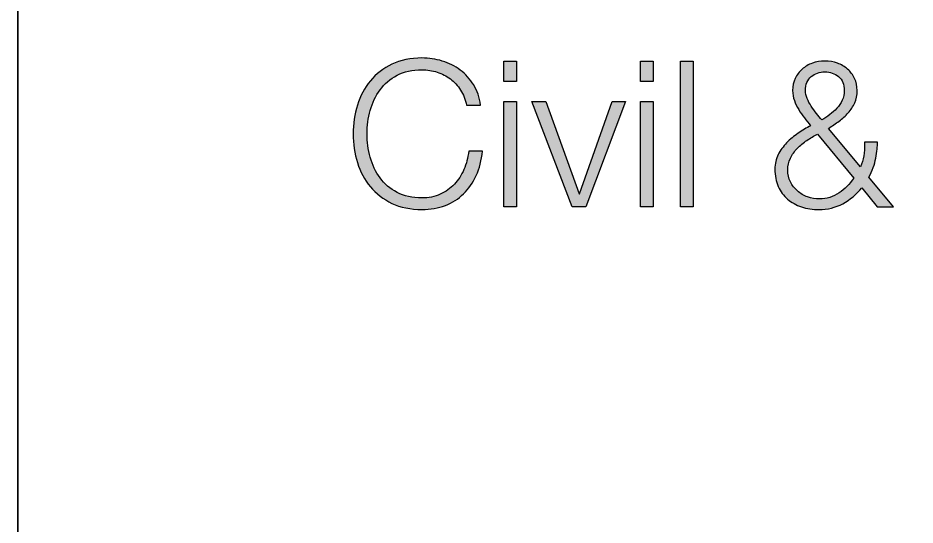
# Paper-space layout 'A3mask' of a CAD drawing. Extents: x 0 to 394, y 0 to 277.
# Drawn here: x 306.25 to 318.34, y 35.09 to 41.93 of the extents above; entities that cross this region are included whole.
import ezdxf
from ezdxf.enums import TextEntityAlignment as Align

# ---------------------------------------------------------------- set-up
doc = ezdxf.new("R2010")
doc.units = 0
doc.layers.get('0').update_dxf_attribs({"linetype": 'CONTINUOUS'})
doc.layers.get('Defpoints').update_dxf_attribs({"linetype": 'CONTINUOUS'})
doc.layers.add('JPP_Mask', color=7, linetype='CONTINUOUS')
doc.styles.add('JPP', font='arial.ttf')

# ---------------------------------------------------------------- blocks, each defined once
blk = doc.blocks.new('A3mask')
at = {"true_color": 0x004a91}
h = blk.add_hatch(color=154, dxfattribs=at)
edge = h.paths.add_edge_path()
edge.add_spline(control_points=[(312.394, 41.025), (312.345, 41.104), (312.285, 41.171), (312.212, 41.225)], knot_values=[30, 30, 30, 30, 31, 31, 31, 31], degree=3, periodic=0)
edge.add_spline(control_points=[(312.212, 41.225), (312.14, 41.279), (312.059, 41.319), (311.97, 41.347)], knot_values=[29, 29, 29, 29, 30, 30, 30, 30], degree=3, periodic=0)
edge.add_spline(control_points=[(311.97, 41.347), (311.881, 41.374), (311.79, 41.388), (311.697, 41.388)], knot_values=[28, 28, 28, 28, 29, 29, 29, 29], degree=3, periodic=0)
edge.add_spline(control_points=[(311.697, 41.388), (311.543, 41.388), (311.407, 41.36), (311.291, 41.304)], knot_values=[27, 27, 27, 27, 28, 28, 28, 28], degree=3, periodic=0)
edge.add_spline(control_points=[(311.291, 41.304), (311.175, 41.248), (311.078, 41.173), (311.001, 41.079)], knot_values=[26, 26, 26, 26, 27, 27, 27, 27], degree=3, periodic=0)
edge.add_spline(control_points=[(311.001, 41.079), (310.924, 40.984), (310.866, 40.876), (310.828, 40.753), (310.789, 40.63), (310.77, 40.501), (310.77, 40.365), (310.77, 40.229), (310.789, 40.1), (310.828, 39.977), (310.866, 39.854), (310.924, 39.746), (311.001, 39.653)], knot_values=[22, 22, 22, 22, 23, 23, 23, 24, 24, 24, 25, 25, 25, 26, 26, 26, 26], degree=3, periodic=0)
edge.add_spline(control_points=[(311.001, 39.653), (311.078, 39.559), (311.175, 39.484), (311.291, 39.428)], knot_values=[21, 21, 21, 21, 22, 22, 22, 22], degree=3, periodic=0)
edge.add_spline(control_points=[(311.291, 39.428), (311.407, 39.373), (311.543, 39.345), (311.697, 39.345)], knot_values=[20, 20, 20, 20, 21, 21, 21, 21], degree=3, periodic=0)
edge.add_spline(control_points=[(311.697, 39.345), (311.812, 39.345), (311.917, 39.363), (312.012, 39.4)], knot_values=[19, 19, 19, 19, 20, 20, 20, 20], degree=3, periodic=0)
edge.add_spline(control_points=[(312.012, 39.4), (312.106, 39.436), (312.188, 39.489), (312.258, 39.557)], knot_values=[18, 18, 18, 18, 19, 19, 19, 19], degree=3, periodic=0)
edge.add_spline(control_points=[(312.258, 39.557), (312.328, 39.624), (312.384, 39.707), (312.428, 39.804)], knot_values=[17, 17, 17, 17, 18, 18, 18, 18], degree=3, periodic=0)
edge.add_spline(control_points=[(312.428, 39.804), (312.472, 39.901), (312.501, 40.01), (312.514, 40.131)], knot_values=[16, 16, 16, 16, 17, 17, 17, 17], degree=3, periodic=0)
edge.add_spline(control_points=[(312.514, 40.131), (312.514, 40.131), (312.327, 40.131), (312.327, 40.131), (312.317, 40.043), (312.296, 39.961), (312.263, 39.885)], knot_values=[14, 14, 14, 14, 15, 15, 15, 16, 16, 16, 16], degree=3, periodic=0)
edge.add_spline(control_points=[(312.263, 39.885), (312.23, 39.809), (312.187, 39.743), (312.134, 39.686)], knot_values=[13, 13, 13, 13, 14, 14, 14, 14], degree=3, periodic=0)
edge.add_spline(control_points=[(312.134, 39.686), (312.081, 39.629), (312.018, 39.584), (311.944, 39.551)], knot_values=[12, 12, 12, 12, 13, 13, 13, 13], degree=3, periodic=0)
edge.add_spline(control_points=[(311.944, 39.551), (311.871, 39.518), (311.788, 39.501), (311.697, 39.501)], knot_values=[11, 11, 11, 11, 12, 12, 12, 12], degree=3, periodic=0)
edge.add_spline(control_points=[(311.697, 39.501), (311.567, 39.501), (311.455, 39.526), (311.361, 39.576)], knot_values=[10, 10, 10, 10, 11, 11, 11, 11], degree=3, periodic=0)
edge.add_spline(control_points=[(311.361, 39.576), (311.268, 39.625), (311.191, 39.691), (311.132, 39.772)], knot_values=[9, 9, 9, 9, 10, 10, 10, 10], degree=3, periodic=0)
edge.add_spline(control_points=[(311.132, 39.772), (311.072, 39.854), (311.028, 39.947), (310.999, 40.05)], knot_values=[8, 8, 8, 8, 9, 9, 9, 9], degree=3, periodic=0)
edge.add_spline(control_points=[(310.999, 40.05), (310.971, 40.154), (310.957, 40.259), (310.957, 40.365)], knot_values=[7, 7, 7, 7, 8, 8, 8, 8], degree=3, periodic=0)
edge.add_spline(control_points=[(310.957, 40.365), (310.957, 40.473), (310.971, 40.579), (310.999, 40.681)], knot_values=[6, 6, 6, 6, 7, 7, 7, 7], degree=3, periodic=0)
edge.add_spline(control_points=[(310.999, 40.681), (311.028, 40.784), (311.072, 40.876), (311.132, 40.958)], knot_values=[5, 5, 5, 5, 6, 6, 6, 6], degree=3, periodic=0)
edge.add_spline(control_points=[(311.132, 40.958), (311.191, 41.039), (311.268, 41.105), (311.361, 41.155)], knot_values=[4, 4, 4, 4, 5, 5, 5, 5], degree=3, periodic=0)
edge.add_spline(control_points=[(311.361, 41.155), (311.455, 41.204), (311.567, 41.229), (311.697, 41.229)], knot_values=[3, 3, 3, 3, 4, 4, 4, 4], degree=3, periodic=0)
edge.add_spline(control_points=[(311.697, 41.229), (311.768, 41.229), (311.837, 41.218), (311.902, 41.197)], knot_values=[2, 2, 2, 2, 3, 3, 3, 3], degree=3, periodic=0)
edge.add_spline(control_points=[(311.902, 41.197), (311.967, 41.176), (312.026, 41.145), (312.08, 41.105)], knot_values=[1, 1, 1, 1, 2, 2, 2, 2], degree=3, periodic=0)
edge.add_spline(control_points=[(312.08, 41.105), (312.134, 41.065), (312.18, 41.015), (312.218, 40.955)], knot_values=[0, 0, 0, 0, 1, 1, 1, 1], degree=3, periodic=0)
edge.add_spline(control_points=[(312.218, 40.955), (312.256, 40.895), (312.283, 40.828), (312.299, 40.753)], knot_values=[33, 33, 33, 33, 34, 34, 34, 34], degree=3, periodic=0)
edge.add_spline(control_points=[(312.299, 40.753), (312.299, 40.753), (312.486, 40.753), (312.486, 40.753), (312.473, 40.856), (312.443, 40.946), (312.394, 41.025)], knot_values=[31, 31, 31, 31, 32, 32, 32, 33, 33, 33, 33], degree=3, periodic=0)
for points in [[(312.973, 41.347), (312.8, 41.347), (312.8, 41.069), (312.973, 41.069)], [(314.816, 41.347), (314.643, 41.347), (314.643, 41.069), (314.816, 41.069)], [(315.355, 41.347), (315.182, 41.347), (315.182, 39.383), (315.355, 39.383)], [(312.973, 40.802), (312.8, 40.802), (312.8, 39.383), (312.973, 39.383)], [(313.369, 40.802), (313.176, 40.802), (313.724, 39.383), (313.908, 39.383), (314.439, 40.802), (314.26, 40.802), (313.82, 39.557), (313.815, 39.557)], [(314.816, 40.802), (314.643, 40.802), (314.643, 39.383), (314.816, 39.383)]]:
    blk.add_hatch(color=154, dxfattribs=at).paths.add_polyline_path(points)
h = blk.add_hatch(color=154, dxfattribs=at)
edge = h.paths.add_edge_path()
edge.add_spline(control_points=[(317.608, 39.922), (317.608, 39.922), (317.179, 40.439), (317.179, 40.439), (317.228, 40.47), (317.276, 40.503), (317.322, 40.537)], knot_values=[24, 24, 24, 24, 25, 25, 25, 26, 26, 26, 26], degree=3, periodic=0)
edge.add_spline(control_points=[(317.322, 40.537), (317.367, 40.571), (317.408, 40.608), (317.444, 40.648)], knot_values=[23, 23, 23, 23, 24, 24, 24, 24], degree=3, periodic=0)
edge.add_spline(control_points=[(317.444, 40.648), (317.48, 40.689), (317.509, 40.734), (317.531, 40.783), (317.553, 40.833), (317.564, 40.888), (317.564, 40.948)], knot_values=[21, 21, 21, 21, 22, 22, 22, 23, 23, 23, 23], degree=3, periodic=0)
edge.add_spline(control_points=[(317.564, 40.948), (317.564, 41.009), (317.552, 41.063), (317.529, 41.112)], knot_values=[20, 20, 20, 20, 21, 21, 21, 21], degree=3, periodic=0)
edge.add_spline(control_points=[(317.529, 41.112), (317.506, 41.16), (317.475, 41.202), (317.436, 41.237)], knot_values=[19, 19, 19, 19, 20, 20, 20, 20], degree=3, periodic=0)
edge.add_spline(control_points=[(317.436, 41.237), (317.396, 41.272), (317.35, 41.299), (317.298, 41.318), (317.246, 41.337), (317.19, 41.347), (317.129, 41.347)], knot_values=[17, 17, 17, 17, 18, 18, 18, 19, 19, 19, 19], degree=3, periodic=0)
edge.add_spline(control_points=[(317.129, 41.347), (317.068, 41.347), (317.012, 41.337), (316.96, 41.318), (316.908, 41.299), (316.862, 41.272), (316.822, 41.237)], knot_values=[15, 15, 15, 15, 16, 16, 16, 17, 17, 17, 17], degree=3, periodic=0)
edge.add_spline(control_points=[(316.822, 41.237), (316.783, 41.202), (316.752, 41.16), (316.729, 41.112)], knot_values=[14, 14, 14, 14, 15, 15, 15, 15], degree=3, periodic=0)
edge.add_spline(control_points=[(316.729, 41.112), (316.706, 41.063), (316.694, 41.009), (316.694, 40.948)], knot_values=[13, 13, 13, 13, 14, 14, 14, 14], degree=3, periodic=0)
edge.add_spline(control_points=[(316.694, 40.948), (316.694, 40.901), (316.702, 40.856), (316.718, 40.813)], knot_values=[12, 12, 12, 12, 13, 13, 13, 13], degree=3, periodic=0)
edge.add_spline(control_points=[(316.718, 40.813), (316.733, 40.771), (316.753, 40.731), (316.776, 40.692)], knot_values=[11, 11, 11, 11, 12, 12, 12, 12], degree=3, periodic=0)
edge.add_spline(control_points=[(316.776, 40.692), (316.798, 40.654), (316.824, 40.617), (316.853, 40.581)], knot_values=[10, 10, 10, 10, 11, 11, 11, 11], degree=3, periodic=0)
edge.add_spline(control_points=[(316.853, 40.581), (316.881, 40.545), (316.909, 40.51), (316.936, 40.475)], knot_values=[9, 9, 9, 9, 10, 10, 10, 10], degree=3, periodic=0)
edge.add_spline(control_points=[(316.936, 40.475), (316.881, 40.446), (316.825, 40.412), (316.769, 40.373)], knot_values=[8, 8, 8, 8, 9, 9, 9, 9], degree=3, periodic=0)
edge.add_spline(control_points=[(316.769, 40.373), (316.712, 40.335), (316.66, 40.292), (316.613, 40.244), (316.567, 40.196), (316.528, 40.143), (316.499, 40.085)], knot_values=[6, 6, 6, 6, 7, 7, 7, 8, 8, 8, 8], degree=3, periodic=0)
edge.add_spline(control_points=[(316.499, 40.085), (316.47, 40.026), (316.455, 39.962), (316.455, 39.892)], knot_values=[5, 5, 5, 5, 6, 6, 6, 6], degree=3, periodic=0)
edge.add_spline(control_points=[(316.455, 39.892), (316.455, 39.802), (316.47, 39.723), (316.501, 39.655), (316.531, 39.588), (316.572, 39.531), (316.626, 39.485)], knot_values=[3, 3, 3, 3, 4, 4, 4, 5, 5, 5, 5], degree=3, periodic=0)
edge.add_spline(control_points=[(316.626, 39.485), (316.679, 39.439), (316.742, 39.404), (316.814, 39.38)], knot_values=[2, 2, 2, 2, 3, 3, 3, 3], degree=3, periodic=0)
edge.add_spline(control_points=[(316.814, 39.38), (316.886, 39.357), (316.965, 39.345), (317.049, 39.345)], knot_values=[1, 1, 1, 1, 2, 2, 2, 2], degree=3, periodic=0)
edge.add_spline(control_points=[(317.049, 39.345), (317.165, 39.345), (317.272, 39.371), (317.371, 39.424)], knot_values=[0, 0, 0, 0, 1, 1, 1, 1], degree=3, periodic=0)
edge.add_spline(control_points=[(317.371, 39.424), (317.47, 39.478), (317.555, 39.549), (317.627, 39.639)], knot_values=[34, 34, 34, 34, 35, 35, 35, 35], degree=3, periodic=0)
edge.add_spline(control_points=[(317.627, 39.639), (317.627, 39.639), (317.836, 39.383), (317.836, 39.383), (317.836, 39.383), (317.89, 39.383), (317.945, 39.383)], knot_values=[32.5, 32.5, 32.5, 32.5, 33.5, 33.5, 33.5, 34, 34, 34, 34], degree=3, periodic=0)
edge.add_spline(control_points=[(317.945, 39.383), (317.999, 39.383), (318.053, 39.383), (318.053, 39.383), (318.053, 39.383), (317.971, 39.483), (317.888, 39.583)], knot_values=[31.5, 31.5, 31.5, 31.5, 32, 32, 32, 32.5, 32.5, 32.5, 32.5], degree=3, periodic=0)
edge.add_spline(control_points=[(317.888, 39.583), (317.806, 39.682), (317.723, 39.782), (317.723, 39.782), (317.769, 39.866), (317.8, 39.952), (317.815, 40.039)], knot_values=[30, 30, 30, 30, 30.5, 30.5, 30.5, 31.5, 31.5, 31.5, 31.5], degree=3, periodic=0)
edge.add_spline(control_points=[(317.815, 40.039), (317.831, 40.126), (317.839, 40.197), (317.839, 40.252)], knot_values=[29, 29, 29, 29, 30, 30, 30, 30], degree=3, periodic=0)
edge.add_spline(control_points=[(317.839, 40.252), (317.839, 40.252), (317.665, 40.252), (317.665, 40.252), (317.665, 40.177), (317.662, 40.115), (317.654, 40.067)], knot_values=[27, 27, 27, 27, 28, 28, 28, 29, 29, 29, 29], degree=3, periodic=0)
edge.add_spline(control_points=[(317.654, 40.067), (317.647, 40.018), (317.631, 39.97), (317.608, 39.922)], knot_values=[26, 26, 26, 26, 27, 27, 27, 27], degree=3, periodic=0)
edge = h.paths.add_edge_path(flags=16)
edge.add_spline(control_points=[(317.03, 40.362), (317.03, 40.362), (317.52, 39.768), (317.52, 39.768), (317.465, 39.689), (317.398, 39.623), (317.32, 39.569)], knot_values=[8, 8, 8, 8, 9, 9, 9, 10, 10, 10, 10], degree=3, periodic=0)
edge.add_spline(control_points=[(317.32, 39.569), (317.242, 39.515), (317.154, 39.488), (317.055, 39.488)], knot_values=[7, 7, 7, 7, 8, 8, 8, 8], degree=3, periodic=0)
edge.add_spline(control_points=[(317.055, 39.488), (317, 39.488), (316.947, 39.497), (316.895, 39.515)], knot_values=[6, 6, 6, 6, 7, 7, 7, 7], degree=3, periodic=0)
edge.add_spline(control_points=[(316.895, 39.515), (316.844, 39.533), (316.798, 39.56), (316.759, 39.595)], knot_values=[5, 5, 5, 5, 6, 6, 6, 6], degree=3, periodic=0)
edge.add_spline(control_points=[(316.759, 39.595), (316.72, 39.63), (316.688, 39.671), (316.664, 39.719)], knot_values=[4, 4, 4, 4, 5, 5, 5, 5], degree=3, periodic=0)
edge.add_spline(control_points=[(316.664, 39.719), (316.64, 39.766), (316.628, 39.819), (316.628, 39.876)], knot_values=[3, 3, 3, 3, 4, 4, 4, 4], degree=3, periodic=0)
edge.add_spline(control_points=[(316.628, 39.876), (316.628, 39.934), (316.64, 39.988), (316.664, 40.036)], knot_values=[2, 2, 2, 2, 3, 3, 3, 3], degree=3, periodic=0)
edge.add_spline(control_points=[(316.664, 40.036), (316.688, 40.085), (316.719, 40.129), (316.758, 40.17)], knot_values=[1, 1, 1, 1, 2, 2, 2, 2], degree=3, periodic=0)
edge.add_spline(control_points=[(316.758, 40.17), (316.796, 40.21), (316.839, 40.246), (316.887, 40.277)], knot_values=[0, 0, 0, 0, 1, 1, 1, 1], degree=3, periodic=0)
edge.add_spline(control_points=[(316.887, 40.277), (316.935, 40.308), (316.982, 40.337), (317.03, 40.362)], knot_values=[10, 10, 10, 10, 11, 11, 11, 11], degree=3, periodic=0)
edge = h.paths.add_edge_path(flags=16)
edge.add_spline(control_points=[(317.088, 40.552), (317.066, 40.578), (317.042, 40.607), (317.016, 40.639)], knot_values=[4, 4, 4, 4, 5, 5, 5, 5], degree=3, periodic=0)
edge.add_spline(control_points=[(317.016, 40.639), (316.991, 40.671), (316.967, 40.704), (316.945, 40.738)], knot_values=[3, 3, 3, 3, 4, 4, 4, 4], degree=3, periodic=0)
edge.add_spline(control_points=[(316.945, 40.738), (316.923, 40.772), (316.904, 40.807), (316.89, 40.842)], knot_values=[2, 2, 2, 2, 3, 3, 3, 3], degree=3, periodic=0)
edge.add_spline(control_points=[(316.89, 40.842), (316.875, 40.878), (316.868, 40.913), (316.868, 40.948)], knot_values=[1, 1, 1, 1, 2, 2, 2, 2], degree=3, periodic=0)
edge.add_spline(control_points=[(316.868, 40.948), (316.868, 41.031), (316.893, 41.094), (316.945, 41.137)], knot_values=[0, 0, 0, 0, 1, 1, 1, 1], degree=3, periodic=0)
edge.add_spline(control_points=[(316.945, 41.137), (316.996, 41.18), (317.057, 41.201), (317.129, 41.201)], knot_values=[11, 11, 11, 11, 12, 12, 12, 12], degree=3, periodic=0)
edge.add_spline(control_points=[(317.129, 41.201), (317.2, 41.201), (317.262, 41.18), (317.313, 41.137), (317.365, 41.094), (317.39, 41.031), (317.39, 40.948)], knot_values=[9, 9, 9, 9, 10, 10, 10, 11, 11, 11, 11], degree=3, periodic=0)
edge.add_spline(control_points=[(317.39, 40.948), (317.39, 40.901), (317.381, 40.857), (317.363, 40.818), (317.344, 40.778), (317.321, 40.742), (317.291, 40.71)], knot_values=[7, 7, 7, 7, 8, 8, 8, 9, 9, 9, 9], degree=3, periodic=0)
edge.add_spline(control_points=[(317.291, 40.71), (317.262, 40.678), (317.229, 40.649), (317.194, 40.624)], knot_values=[6, 6, 6, 6, 7, 7, 7, 7], degree=3, periodic=0)
edge.add_spline(control_points=[(317.194, 40.624), (317.158, 40.598), (317.123, 40.574), (317.088, 40.552)], knot_values=[5, 5, 5, 5, 6, 6, 6, 6], degree=3, periodic=0)
at = {"color": 154, "true_color": 0x004a91}
blk.add_line((306.25, 56.35), (306.25, 2.45), dxfattribs=at)
at = {"layer": 'Defpoints'}
blk.add_lwpolyline([(306.25, 0), (306.25, 58.8), (394.45, 58.8)], dxfattribs=at)
at = {"layer": 'Defpoints', "color": 154, "true_color": 0x004a91}
for points in [[(312.973, 41.347), (312.973, 41.069), (312.8, 41.069), (312.8, 41.347), (312.973, 41.347)], [(314.816, 41.347), (314.816, 41.069), (314.643, 41.069), (314.643, 41.347), (314.816, 41.347)], [(315.355, 41.347), (315.355, 39.383), (315.182, 39.383), (315.182, 41.347), (315.355, 41.347)], [(312.973, 40.802), (312.973, 39.383), (312.8, 39.383), (312.8, 40.802), (312.973, 40.802)], [(313.369, 40.802), (313.815, 39.557), (313.82, 39.557), (314.26, 40.802), (314.439, 40.802), (313.908, 39.383), (313.724, 39.383), (313.176, 40.802), (313.369, 40.802)], [(314.816, 40.802), (314.816, 39.383), (314.643, 39.383), (314.643, 40.802), (314.816, 40.802)]]:
    blk.add_lwpolyline(points, dxfattribs=at)
for points, knots in [([(312.218, 40.955), (312.18, 41.015), (312.134, 41.065), (312.08, 41.105), (312.026, 41.145), (311.967, 41.176), (311.902, 41.197), (311.837, 41.218), (311.768, 41.229), (311.697, 41.229), (311.567, 41.229), (311.455, 41.204), (311.361, 41.155), (311.268, 41.105), (311.191, 41.039), (311.132, 40.958), (311.072, 40.876), (311.028, 40.784), (310.999, 40.681), (310.971, 40.579), (310.957, 40.473), (310.957, 40.365), (310.957, 40.259), (310.971, 40.154), (310.999, 40.05), (311.028, 39.947), (311.072, 39.854), (311.132, 39.772), (311.191, 39.691), (311.268, 39.625), (311.361, 39.576), (311.455, 39.526), (311.567, 39.501), (311.697, 39.501), (311.788, 39.501), (311.871, 39.518), (311.944, 39.551), (312.018, 39.584), (312.081, 39.629), (312.134, 39.686), (312.187, 39.743), (312.23, 39.809), (312.263, 39.885), (312.296, 39.961), (312.317, 40.043), (312.327, 40.131), (312.327, 40.131), (312.514, 40.131), (312.514, 40.131), (312.501, 40.01), (312.472, 39.901), (312.428, 39.804), (312.384, 39.707), (312.328, 39.624), (312.258, 39.557), (312.188, 39.489), (312.106, 39.436), (312.012, 39.4), (311.917, 39.363), (311.812, 39.345), (311.697, 39.345), (311.543, 39.345), (311.407, 39.373), (311.291, 39.428), (311.175, 39.484), (311.078, 39.559), (311.001, 39.653), (310.924, 39.746), (310.866, 39.854), (310.828, 39.977), (310.789, 40.1), (310.77, 40.229), (310.77, 40.365), (310.77, 40.501), (310.789, 40.63), (310.828, 40.753), (310.866, 40.876), (310.924, 40.984), (311.001, 41.079), (311.078, 41.173), (311.175, 41.248), (311.291, 41.304), (311.407, 41.36), (311.543, 41.388), (311.697, 41.388), (311.79, 41.388), (311.881, 41.374), (311.97, 41.347), (312.059, 41.319), (312.14, 41.279), (312.212, 41.225), (312.285, 41.171), (312.345, 41.104), (312.394, 41.025), (312.443, 40.946), (312.473, 40.856), (312.486, 40.753), (312.486, 40.753), (312.299, 40.753), (312.299, 40.753), (312.283, 40.828), (312.256, 40.895), (312.218, 40.955)], [0, 0, 0, 0, 1, 1, 1, 2, 2, 2, 3, 3, 3, 4, 4, 4, 5, 5, 5, 6, 6, 6, 7, 7, 7, 8, 8, 8, 9, 9, 9, 10, 10, 10, 11, 11, 11, 12, 12, 12, 13, 13, 13, 14, 14, 14, 15, 15, 15, 16, 16, 16, 17, 17, 17, 18, 18, 18, 19, 19, 19, 20, 20, 20, 21, 21, 21, 22, 22, 22, 23, 23, 23, 24, 24, 24, 25, 25, 25, 26, 26, 26, 27, 27, 27, 28, 28, 28, 29, 29, 29, 30, 30, 30, 31, 31, 31, 32, 32, 32, 33, 33, 33, 34, 34, 34, 34]), ([(317.371, 39.424), (317.272, 39.371), (317.165, 39.345), (317.049, 39.345), (316.965, 39.345), (316.886, 39.357), (316.814, 39.38), (316.742, 39.404), (316.679, 39.439), (316.626, 39.485), (316.572, 39.531), (316.531, 39.588), (316.501, 39.655), (316.47, 39.723), (316.455, 39.802), (316.455, 39.892), (316.455, 39.962), (316.47, 40.026), (316.499, 40.085), (316.528, 40.143), (316.567, 40.196), (316.613, 40.244), (316.66, 40.292), (316.712, 40.335), (316.769, 40.373), (316.825, 40.412), (316.881, 40.446), (316.936, 40.475), (316.909, 40.51), (316.881, 40.545), (316.853, 40.581), (316.824, 40.617), (316.798, 40.654), (316.776, 40.692), (316.753, 40.731), (316.733, 40.771), (316.718, 40.813), (316.702, 40.856), (316.694, 40.901), (316.694, 40.948), (316.694, 41.009), (316.706, 41.063), (316.729, 41.112), (316.752, 41.16), (316.783, 41.202), (316.822, 41.237), (316.862, 41.272), (316.908, 41.299), (316.96, 41.318), (317.012, 41.337), (317.068, 41.347), (317.129, 41.347), (317.19, 41.347), (317.246, 41.337), (317.298, 41.318), (317.35, 41.299), (317.396, 41.272), (317.436, 41.237), (317.475, 41.202), (317.506, 41.16), (317.529, 41.112), (317.552, 41.063), (317.564, 41.009), (317.564, 40.948), (317.564, 40.888), (317.553, 40.833), (317.531, 40.783), (317.509, 40.734), (317.48, 40.689), (317.444, 40.648), (317.408, 40.608), (317.367, 40.571), (317.322, 40.537), (317.276, 40.503), (317.228, 40.47), (317.179, 40.439), (317.179, 40.439), (317.608, 39.922), (317.608, 39.922), (317.631, 39.97), (317.647, 40.018), (317.654, 40.067), (317.662, 40.115), (317.665, 40.177), (317.665, 40.252), (317.665, 40.252), (317.839, 40.252), (317.839, 40.252), (317.839, 40.197), (317.831, 40.126), (317.815, 40.039), (317.8, 39.952), (317.769, 39.866), (317.723, 39.782), (317.723, 39.782), (318.053, 39.383), (318.053, 39.383), (318.053, 39.383), (317.836, 39.383), (317.836, 39.383), (317.836, 39.383), (317.627, 39.639), (317.627, 39.639), (317.555, 39.549), (317.47, 39.478), (317.371, 39.424)], [0, 0, 0, 0, 1, 1, 1, 2, 2, 2, 3, 3, 3, 4, 4, 4, 5, 5, 5, 6, 6, 6, 7, 7, 7, 8, 8, 8, 9, 9, 9, 10, 10, 10, 11, 11, 11, 12, 12, 12, 13, 13, 13, 14, 14, 14, 15, 15, 15, 16, 16, 16, 17, 17, 17, 18, 18, 18, 19, 19, 19, 20, 20, 20, 21, 21, 21, 22, 22, 22, 23, 23, 23, 24, 24, 24, 25, 25, 25, 26, 26, 26, 27, 27, 27, 28, 28, 28, 29, 29, 29, 30, 30, 30, 31, 31, 31, 32, 32, 32, 33, 33, 33, 34, 34, 34, 35, 35, 35, 35]), ([(316.945, 41.137), (316.893, 41.094), (316.868, 41.031), (316.868, 40.948), (316.868, 40.913), (316.875, 40.878), (316.89, 40.842), (316.904, 40.807), (316.923, 40.772), (316.945, 40.738), (316.967, 40.704), (316.991, 40.671), (317.016, 40.639), (317.042, 40.607), (317.066, 40.578), (317.088, 40.552), (317.123, 40.574), (317.158, 40.598), (317.194, 40.624), (317.229, 40.649), (317.262, 40.678), (317.291, 40.71), (317.321, 40.742), (317.344, 40.778), (317.363, 40.818), (317.381, 40.857), (317.39, 40.901), (317.39, 40.948), (317.39, 41.031), (317.365, 41.094), (317.313, 41.137), (317.262, 41.18), (317.2, 41.201), (317.129, 41.201), (317.057, 41.201), (316.996, 41.18), (316.945, 41.137)], [0, 0, 0, 0, 1, 1, 1, 2, 2, 2, 3, 3, 3, 4, 4, 4, 5, 5, 5, 6, 6, 6, 7, 7, 7, 8, 8, 8, 9, 9, 9, 10, 10, 10, 11, 11, 11, 12, 12, 12, 12]), ([(316.887, 40.277), (316.839, 40.246), (316.796, 40.21), (316.758, 40.17), (316.719, 40.129), (316.688, 40.085), (316.664, 40.036), (316.64, 39.988), (316.628, 39.934), (316.628, 39.876), (316.628, 39.819), (316.64, 39.766), (316.664, 39.719), (316.688, 39.671), (316.72, 39.63), (316.759, 39.595), (316.798, 39.56), (316.844, 39.533), (316.895, 39.515), (316.947, 39.497), (317, 39.488), (317.055, 39.488), (317.154, 39.488), (317.242, 39.515), (317.32, 39.569), (317.398, 39.623), (317.465, 39.689), (317.52, 39.768), (317.52, 39.768), (317.03, 40.362), (317.03, 40.362), (316.982, 40.337), (316.935, 40.308), (316.887, 40.277)], [0, 0, 0, 0, 1, 1, 1, 2, 2, 2, 3, 3, 3, 4, 4, 4, 5, 5, 5, 6, 6, 6, 7, 7, 7, 8, 8, 8, 9, 9, 9, 10, 10, 10, 11, 11, 11, 11])]:
    blk.add_open_spline(points, degree=3, knots=knots, dxfattribs=at)
at = {"color": 7, "style": 'JPP'}
for tag, p in [('Client', (361.62, 56.35)), ('Project1', (361.62, 44.1)), ('Project2', (361.62, 40.425)), ('Project3', (361.62, 36.75)), ('Title1', (361.62, 28.175)), ('Title2', (361.62, 24.5)), ('Title3', (361.62, 20.825)), ('Status', (308.7, 3.675))]:
    blk.add_attdef(tag, text='', height=1.7, dxfattribs=at).set_placement(p, align=Align.MIDDLE_LEFT)
at = {"color": 2, "style": 'JPP'}
for tag, p in [('Scale', (322.175, 12.25)), ('Drawn', (344.225, 12.25)), ('Checked', (366.275, 12.25)), ('Date', (388.325, 12.25))]:
    blk.add_attdef(tag, text='', height=1, dxfattribs=at).set_placement(p, align=Align.MIDDLE_CENTER)
at = {"color": 6, "style": 'JPP'}
for tag, p in [('Ref', (352.8, 3.675)), ('DrgNo.', (373.38, 3.675))]:
    blk.add_attdef(tag, text='', height=2, dxfattribs=at).set_placement(p, align=Align.MIDDLE_LEFT)
blk.add_attdef('Rev', text='', height=2, dxfattribs=at).set_placement((390.175, 3.675), align=Align.MIDDLE_CENTER)

psp = doc.layouts.new('A3mask')

# ---------------------------------------------------------------- block references
at = {"layer": 'JPP_Mask'}
psp.add_blockref('A3mask', (0, 0), dxfattribs=at)

doc.saveas('drawing.dxf')
